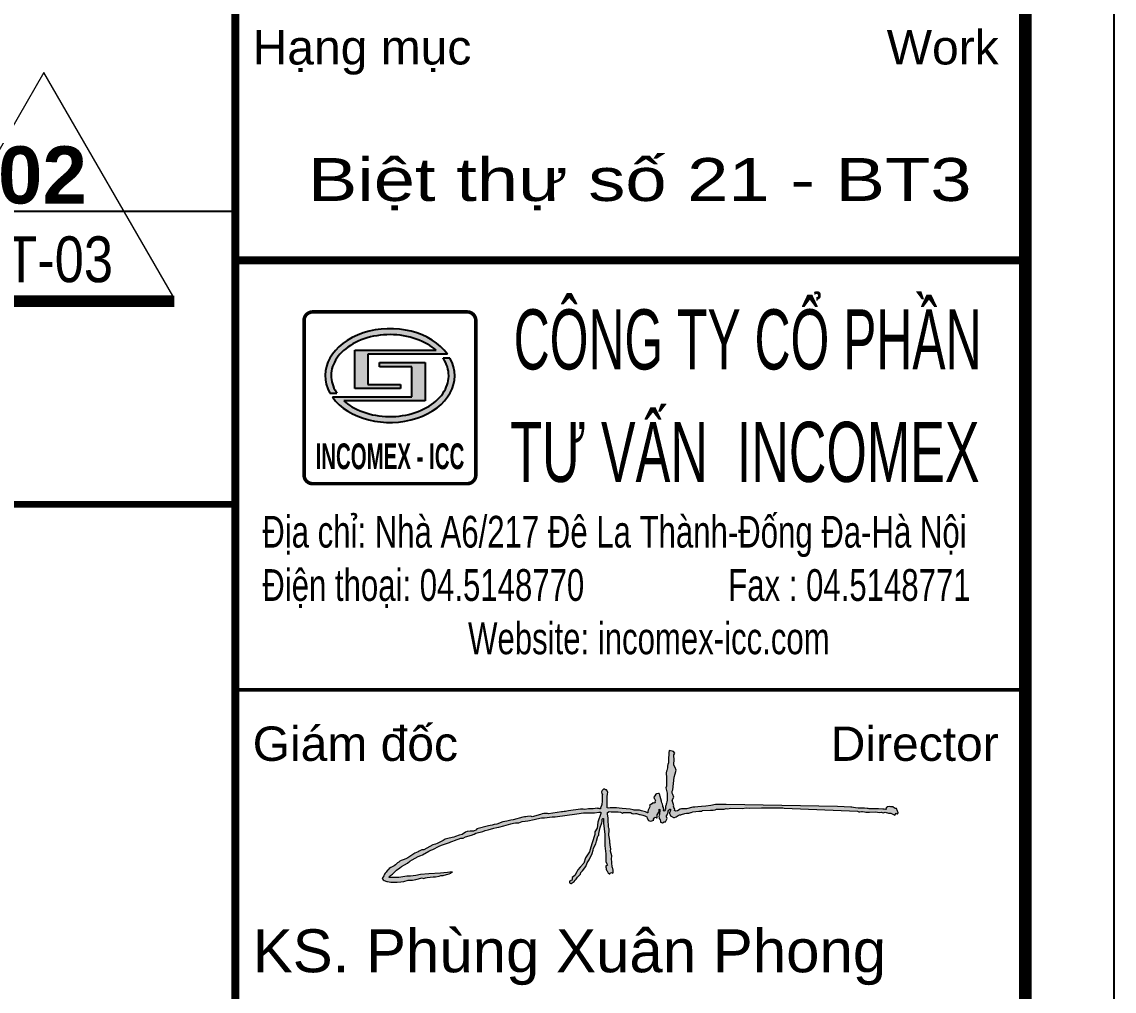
# Model space of a CAD drawing. Header units: millimetres. Extents: x -229618 to 2906, y -178063 to 96806.
# Drawn here: x -75511 to -73921, y -52984 to -51573 of the extents above; entities that cross this region are included whole.
import ezdxf
from ezdxf.enums import TextEntityAlignment as Align

# ---------------------------------------------------------------- set-up
doc = ezdxf.new("R2010")
doc.units = ezdxf.units.MM
doc.header["$LTSCALE"] = 200
doc.header["$MEASUREMENT"] = 0
doc.linetypes.add('DASHED2', pattern=[0.375, 0.25, -0.125])
doc.layers.get('DEFPOINTS').update_dxf_attribs({"linetype": 'CONTINUOUS'})
for name, color, linetype, lineweight in [('1noithat', 146, 'CONTINUOUS', 13), ('hatch', 250, 'CONTINUOUS', 5), ('khuat', 8, 'DASHED2', 15), ('thay', 7, 'CONTINUOUS', 18)]:
    doc.layers.add(name, color=color, linetype=linetype, lineweight=lineweight)
for name, color, linetype in [('CUA', 145, 'CONTINUOUS'), ('DIM', 251, 'CONTINUOUS'), ('KHUNGTEN', 7, 'CONTINUOUS'), ('TEXT', 33, 'CONTINUOUS')]:
    doc.layers.add(name, color=color, linetype=linetype)
doc.layers.add('in', color=203, linetype='CONTINUOUS', lineweight=5, plot=False)
doc.styles.add('Aria H B iso', font='Vharialb_0.ttf')
doc.styles.add('Arial iso', font='vnarial_0.ttf')
doc.styles.add('Arial N   H iso', font='Vharialn_0.ttf')
doc.styles.add('khung', font='Vhcentn_0.ttf')

# ---------------------------------------------------------------- blocks, each defined once
blk = doc.blocks.new('anhphong-gd')
at = {"layer": 'hatch', "ltscale": 30}
h = blk.add_hatch(color=256, dxfattribs=at)
edge = h.paths.add_edge_path()
edge.add_line((-1, 4.5), (-45, -0.7))
edge.add_line((-45, -0.7), (-97.1, -3.3))
edge.add_line((-97.1, -3.3), (-132.8, -6.8))
edge.add_line((-132.8, -6.8), (-153.1, -10.1))
edge.add_line((-153.1, -10.1), (-176.2, -14.3))
edge.add_line((-176.2, -14.3), (-193, -14.3))
edge.add_line((-193, -14.3), (-227.8, -19.8))
edge.add_line((-227.8, -19.8), (-247, -19.8))
edge.add_line((-247, -19.8), (-267.5, -19.8))
edge.add_line((-267.5, -19.8), (-270.2, -19.8))
edge.add_line((-270.2, -19.8), (-270.2, -16))
edge.add_line((-270.2, -16), (-264, -11))
edge.add_line((-264, -11), (-254.7, -5.4))
edge.add_line((-254.7, -5.4), (-244.4, 5.1))
edge.add_line((-244.4, 5.1), (-237.1, 12.5))
edge.add_line((-237.1, 12.5), (-223, 22.8))
edge.add_line((-223, 22.8), (-215.1, 28.6))
edge.add_line((-215.1, 28.6), (-189.3, 43.6))
edge.add_line((-189.3, 43.6), (-179.3, 51.9))
edge.add_line((-179.3, 51.9), (-169, 57.2))
edge.add_line((-169, 57.2), (-142.3, 71.8))
edge.add_line((-142.3, 71.8), (-131.7, 76.6))
edge.add_line((-131.7, 76.6), (-124, 79))
edge.add_line((-124, 79), (-95.9, 95.4))
edge.add_line((-95.9, 95.4), (-87.3, 100.5))
edge.add_line((-87.3, 100.5), (-79.4, 102.6))
edge.add_line((-79.4, 102.6), (-50.7, 117))
edge.add_line((-50.7, 117), (-41.3, 122.2))
edge.add_line((-41.3, 122.2), (-14.8, 130.6))
edge.add_line((-14.8, 130.6), (-5.8, 133.4))
edge.add_line((-5.8, 133.4), (-0.9, 137))
edge.add_line((-0.9, 137), (7.7, 139.9))
edge.add_line((7.7, 139.9), (15.1, 142.4))
edge.add_line((15.1, 142.4), (43.7, 152.1))
edge.add_line((43.7, 152.1), (54, 152.1))
edge.add_line((54, 152.1), (63.2, 158.6))
edge.add_line((63.2, 158.6), (89.9, 166.1))
edge.add_line((89.9, 166.1), (101.7, 169.4))
edge.add_line((101.7, 169.4), (108.7, 173.6))
edge.add_line((108.7, 173.6), (138.7, 180.9))
edge.add_line((138.7, 180.9), (149, 185.8))
edge.add_line((149, 185.8), (162.9, 189.3))
edge.add_line((162.9, 189.3), (187.9, 195.5))
edge.add_line((187.9, 195.5), (200.2, 198.6))
edge.add_line((200.2, 198.6), (209.1, 200.9))
edge.add_line((209.1, 200.9), (231.2, 206.4))
edge.add_line((231.2, 206.4), (241.5, 208.9))
edge.add_line((241.5, 208.9), (262.2, 214.8))
edge.add_line((262.2, 214.8), (273.9, 218.1))
edge.add_line((273.9, 218.1), (281.4, 220))
edge.add_line((281.4, 220), (297.3, 219.9))
edge.add_line((297.3, 219.9), (311.5, 224.4))
edge.add_line((311.5, 224.4), (324.2, 226.5))
edge.add_line((324.2, 226.5), (335.9, 228.4))
edge.add_line((335.9, 228.4), (363.4, 234.3))
edge.add_line((363.4, 234.3), (375.3, 236.9))
edge.add_line((375.3, 236.9), (395.6, 241.2))
edge.add_line((395.6, 241.2), (408.2, 241.2))
edge.add_line((408.2, 241.2), (442.9, 245))
edge.add_line((442.9, 245), (454.9, 246.2))
edge.add_line((454.9, 246.2), (550.3, 259.3))
edge.add_line((550.3, 259.3), (579.4, 263.4))
edge.add_line((579.4, 263.4), (626.5, 263.4))
edge.add_line((626.5, 263.4), (645.9, 266.2))
edge.add_line((645.9, 266.2), (651, 266.2))
edge.add_line((651, 266.2), (655.1, 266.2))
edge.add_line((655.1, 266.2), (655.1, 259.8))
edge.add_line((655.1, 259.8), (641.1, 222.7))
edge.add_line((641.1, 222.7), (638.3, 196))
edge.add_line((638.3, 196), (628.5, 180.4))
edge.add_line((628.5, 180.4), (628.5, 168.5))
edge.add_line((628.5, 168.5), (617.5, 132))
edge.add_line((617.5, 132), (611.6, 112.4))
edge.add_line((611.6, 112.4), (605.8, 93.1))
edge.add_line((605.8, 93.1), (587.3, 67))
edge.add_line((587.3, 67), (580, 42.6))
edge.add_line((580, 42.6), (564.4, 25.4))
edge.add_line((564.4, 25.4), (554.4, 14.5))
edge.add_line((554.4, 14.5), (549.3, 4.6))
edge.add_line((549.3, 4.6), (541.2, -11.1))
edge.add_line((541.2, -11.1), (529, -18.8))
edge.add_line((529, -18.8), (529, -27.1))
edge.add_line((529, -27.1), (526.2, -33.3))
edge.add_line((526.2, -33.3), (523.2, -31.9))
edge.add_line((523.2, -31.9), (521.8, -34.9))
edge.add_line((521.8, -34.9), (517.7, -34.9))
edge.add_line((517.7, -34.9), (517.7, -42.3))
edge.add_line((517.7, -42.3), (521.1, -44.1))
edge.add_line((521.1, -44.1), (523.6, -45.4))
edge.add_line((523.6, -45.4), (526.9, -45.4))
edge.add_line((526.9, -45.4), (530.1, -42.1))
edge.add_line((530.1, -42.1), (533.5, -39.4))
edge.add_line((533.5, -39.4), (538.3, -37.3))
edge.add_line((538.3, -37.3), (542.8, -31.7))
edge.add_line((542.8, -31.7), (546.8, -26.8))
edge.add_line((546.8, -26.8), (553.3, -17.7))
edge.add_line((553.3, -17.7), (557.8, -13))
edge.add_line((557.8, -13), (565.3, -5.1))
edge.add_line((565.3, -5.1), (568, 2.4))
edge.add_line((568, 2.4), (572.7, 7.7))
edge.add_line((572.7, 7.7), (574.2, 9.4))
edge.add_line((574.2, 9.4), (589.8, 28.4))
edge.add_line((589.8, 28.4), (595.8, 44.5))
edge.add_line((595.8, 44.5), (604.4, 58))
edge.add_line((604.4, 58), (617.1, 84.8))
edge.add_line((617.1, 84.8), (620.9, 99.4))
edge.add_line((620.9, 99.4), (623.2, 108.7))
edge.add_line((623.2, 108.7), (633.5, 127.1))
edge.add_line((633.5, 127.1), (635.5, 139.2))
edge.add_line((635.5, 139.2), (641.9, 160.4))
edge.add_line((641.9, 160.4), (646.3, 165.8))
edge.add_line((646.3, 165.8), (646.3, 173.1))
edge.add_line((646.3, 173.1), (651.2, 198.3))
edge.add_line((651.2, 198.3), (659.1, 219.5))
edge.add_line((659.1, 219.5), (661.2, 225.1))
edge.add_line((661.2, 225.1), (661.2, 235.5))
edge.add_line((661.2, 235.5), (663.3, 237.7))
edge.add_line((663.3, 237.7), (666.3, 237.7))
edge.add_line((666.3, 237.7), (666.3, 232.6))
edge.add_line((666.3, 232.6), (666.3, 227.8))
edge.add_line((666.3, 227.8), (666.9, 217.9))
edge.add_line((666.9, 217.9), (672.9, 167.7))
edge.add_line((672.9, 167.7), (672.9, 138.8))
edge.add_line((672.9, 138.8), (672.9, 118.2))
edge.add_line((672.9, 118.2), (677.2, 83.4))
edge.add_line((677.2, 83.4), (677.2, 60.7))
edge.add_line((677.2, 60.7), (677.2, 50.9))
edge.add_line((677.2, 50.9), (680.5, 40.8))
edge.add_line((680.5, 40.8), (683.7, 34))
edge.add_line((683.7, 34), (680.2, 31.7))
edge.add_line((680.2, 31.7), (677.2, 31))
edge.add_line((677.2, 31), (675.9, 26.3))
edge.add_line((675.9, 26.3), (678.2, 21.9))
edge.add_line((678.2, 21.9), (678.5, 19.5))
edge.add_line((678.5, 19.5), (678.5, 17.4))
edge.add_line((678.5, 17.4), (680.2, 13.3))
edge.add_line((680.2, 13.3), (681.7, 9.6))
edge.add_line((681.7, 9.6), (684.2, 5.7))
edge.add_line((684.2, 5.7), (685.2, 3.4))
edge.add_line((685.2, 3.4), (686.4, 0.5))
edge.add_line((686.4, 0.5), (692.3, -3.8))
edge.add_line((692.3, -3.8), (694.5, -3.8))
edge.add_line((694.5, -3.8), (696.1, 0))
edge.add_line((696.1, 0), (698.8, 1.4))
edge.add_line((698.8, 1.4), (701.3, 2.4))
edge.add_line((701.3, 2.4), (707.5, -0.5))
edge.add_line((707.5, -0.5), (708.3, 2.1))
edge.add_line((708.3, 2.1), (708.3, 5.5))
edge.add_line((708.3, 5.5), (709.1, 8.4))
edge.add_line((709.1, 8.4), (709.2, 11.1))
edge.add_line((709.2, 11.1), (709.2, 13.9))
edge.add_line((709.2, 13.9), (707.8, 17.5))
edge.add_line((707.8, 17.5), (707.1, 19.8))
edge.add_line((707.1, 19.8), (706.1, 23.1))
edge.add_line((706.1, 23.1), (704.4, 27.2))
edge.add_line((704.4, 27.2), (704.4, 29.9))
edge.add_line((704.4, 29.9), (704.1, 32.8))
edge.add_line((704.1, 32.8), (703.3, 38.3))
edge.add_line((703.3, 38.3), (702.3, 43.6))
edge.add_line((702.3, 43.6), (702.6, 46.4))
edge.add_line((702.6, 46.4), (702.6, 47.9))
edge.add_line((702.6, 47.9), (701.1, 61.4))
edge.add_line((701.1, 61.4), (700.8, 64.9))
edge.add_line((700.8, 64.9), (702.3, 70.4))
edge.add_line((702.3, 70.4), (702.4, 75.7))
edge.add_line((702.4, 75.7), (697.5, 95.5))
edge.add_line((697.5, 95.5), (697.7, 99.2))
edge.add_line((697.7, 99.2), (698.4, 103.1))
edge.add_line((698.4, 103.1), (698.1, 106.7))
edge.add_line((698.1, 106.7), (696.8, 110.2))
edge.add_line((696.8, 110.2), (695, 125.7))
edge.add_line((695, 125.7), (694.4, 130.3))
edge.add_line((694.4, 130.3), (694.4, 135.6))
edge.add_line((694.4, 135.6), (694, 141))
edge.add_line((694, 141), (690.7, 159.4))
edge.add_line((690.7, 159.4), (690, 162.8))
edge.add_line((690, 162.8), (690, 167.8))
edge.add_line((690, 167.8), (689.9, 172.2))
edge.add_line((689.9, 172.2), (689.9, 175))
edge.add_line((689.9, 175), (691.4, 178.4))
edge.add_line((691.4, 178.4), (691.4, 193))
edge.add_line((691.4, 193), (689.9, 195.8))
edge.add_line((689.9, 195.8), (688.8, 201.7))
edge.add_line((688.8, 201.7), (688.9, 206.3))
edge.add_line((688.9, 206.3), (688.8, 209.4))
edge.add_line((688.8, 209.4), (686.8, 226.4))
edge.add_line((686.8, 226.4), (686.4, 228.9))
edge.add_line((686.4, 228.9), (686.6, 234.5))
edge.add_line((686.6, 234.5), (687.2, 240.1))
edge.add_line((687.2, 240.1), (684.5, 258.6))
edge.add_line((684.5, 258.6), (683.6, 265.1))
edge.add_line((683.6, 265.1), (691.5, 268.5))
edge.add_line((691.5, 268.5), (699.6, 267.8))
edge.add_line((699.6, 267.8), (716.6, 267.6))
edge.add_line((716.6, 267.6), (722.4, 267.4))
edge.add_line((722.4, 267.4), (729.8, 266.7))
edge.add_line((729.8, 266.7), (740.4, 266.5))
edge.add_line((740.4, 266.5), (749.8, 262.2))
edge.add_line((749.8, 262.2), (753.6, 264.5))
edge.add_line((753.6, 264.5), (761, 264.7))
edge.add_line((761, 264.7), (784.8, 263.8))
edge.add_line((784.8, 263.8), (791.3, 259.8))
edge.add_line((791.3, 259.8), (796.9, 259.3))
edge.add_line((796.9, 259.3), (805.7, 260.2))
edge.add_line((805.7, 260.2), (810.1, 259.5))
edge.add_line((810.1, 259.5), (823.6, 256.2))
edge.add_line((823.6, 256.2), (826.9, 255.3))
edge.add_line((826.9, 255.3), (838.4, 253))
edge.add_line((838.4, 253), (847.6, 250.1))
edge.add_line((847.6, 250.1), (855, 245.2))
edge.add_line((855, 245.2), (857.7, 240.2))
edge.add_line((857.7, 240.2), (862.9, 228.8))
edge.add_line((862.9, 228.8), (867.1, 228.1))
edge.add_line((867.1, 228.1), (873.6, 227))
edge.add_line((873.6, 227), (885.6, 230.4))
edge.add_line((885.6, 230.4), (883.5, 234.2))
edge.add_line((883.5, 234.2), (888.9, 240.9))
edge.add_line((888.9, 240.9), (891.4, 244))
edge.add_line((891.4, 244), (895.9, 242.2))
edge.add_line((895.9, 242.2), (898.3, 241.3))
edge.add_line((898.3, 241.3), (901, 241.3))
edge.add_line((901, 241.3), (901.2, 248.5))
edge.add_line((901.2, 248.5), (901.4, 254.6))
edge.add_line((901.4, 254.6), (903.3, 258.2))
edge.add_line((903.3, 258.2), (908.7, 266.2))
edge.add_line((908.7, 266.2), (909.3, 270))
edge.add_line((909.3, 270), (909.1, 273.2))
edge.add_line((909.1, 273.2), (909.1, 278.8))
edge.add_line((909.1, 278.8), (913.6, 276.3))
edge.add_line((913.6, 276.3), (911.8, 273.1))
edge.add_line((911.8, 273.1), (911.8, 269.2))
edge.add_line((911.8, 269.2), (911.3, 264.5))
edge.add_line((911.3, 264.5), (911.1, 259.8))
edge.add_line((911.1, 259.8), (910.7, 257.1))
edge.add_line((910.7, 257.1), (909.6, 252.1))
edge.add_line((909.6, 252.1), (908.2, 247.2))
edge.add_line((908.2, 247.2), (909.3, 241.4))
edge.add_line((909.3, 241.4), (909.6, 238.2))
edge.add_line((909.6, 238.2), (914, 232))
edge.add_line((914, 232), (915.1, 226.1))
edge.add_line((915.1, 226.1), (915.6, 222.3))
edge.add_line((915.6, 222.3), (919.4, 220.3))
edge.add_line((919.4, 220.3), (924.8, 219))
edge.add_line((924.8, 219), (930.9, 223.2))
edge.add_line((930.9, 223.2), (936.7, 223.2))
edge.add_line((936.7, 223.2), (944.6, 238.7))
edge.add_line((944.6, 238.7), (942.1, 245.6))
edge.add_line((942.1, 245.6), (942.1, 249.7))
edge.add_line((942.1, 249.7), (944.8, 254.8))
edge.add_line((944.8, 254.8), (946.3, 257.5))
edge.add_line((946.3, 257.5), (947, 261.1))
edge.add_line((947, 261.1), (948.4, 265.4))
edge.add_line((948.4, 265.4), (949.5, 269.8))
edge.add_line((949.5, 269.8), (951.9, 273.9))
edge.add_line((951.9, 273.9), (953.1, 276.1))
edge.add_line((953.1, 276.1), (956.2, 278.6))
edge.add_line((956.2, 278.6), (958.9, 279.5))
edge.add_line((958.9, 279.5), (958.5, 274.1))
edge.add_line((958.5, 274.1), (956.9, 269.6))
edge.add_line((956.9, 269.6), (955.1, 262.9))
edge.add_line((955.1, 262.9), (955.3, 259.5))
edge.add_line((955.3, 259.5), (956.9, 253.9))
edge.add_line((956.9, 253.9), (959.1, 249.9))
edge.add_line((959.1, 249.9), (961.4, 247.9))
edge.add_line((961.4, 247.9), (971.9, 242.3))
edge.add_line((971.9, 242.3), (976.6, 242.3))
edge.add_line((976.6, 242.3), (983.8, 245.6))
edge.add_line((983.8, 245.6), (988.7, 248))
edge.add_line((988.7, 248), (991.9, 251))
edge.add_line((991.9, 251), (997.7, 253.5))
edge.add_line((997.7, 253.5), (1004.2, 254.8))
edge.add_line((1004.2, 254.8), (1007.2, 255.4))
edge.add_line((1007.2, 255.4), (1021.3, 259.7))
edge.add_line((1021.3, 259.7), (1028.4, 261.9))
edge.add_line((1028.4, 261.9), (1034.1, 262))
edge.add_line((1034.1, 262), (1038.6, 262.2))
edge.add_line((1038.6, 262.2), (1047.8, 264.7))
edge.add_line((1047.8, 264.7), (1050, 264.7))
edge.add_line((1050, 264.7), (1056, 266.7))
edge.add_line((1056, 266.7), (1082.3, 270.3))
edge.add_line((1082.3, 270.3), (1096.4, 270.3))
edge.add_line((1096.4, 270.3), (1099.4, 273.2))
edge.add_line((1099.4, 273.2), (1133.7, 274.5))
edge.add_line((1133.7, 274.5), (1144.7, 274.9))
edge.add_line((1144.7, 274.9), (1154.3, 276.5))
edge.add_line((1154.3, 276.5), (1159.9, 278.8))
edge.add_line((1159.9, 278.8), (1192.9, 279.2))
edge.add_line((1192.9, 279.2), (1202.3, 282.3))
edge.add_line((1202.3, 282.3), (1208, 280.8))
edge.add_line((1208, 280.8), (1215.8, 282.6))
edge.add_line((1215.8, 282.6), (1221.4, 282.8))
edge.add_line((1221.4, 282.8), (1272.2, 282.6))
edge.add_line((1272.2, 282.6), (1291, 285))
edge.add_line((1291, 285), (1305.6, 283.4))
edge.add_line((1305.6, 283.4), (1356.3, 284.8))
edge.add_line((1356.3, 284.8), (1380.1, 284.8))
edge.add_line((1380.1, 284.8), (1382.8, 284.3))
edge.add_line((1382.8, 284.3), (1428.6, 284.3))
edge.add_line((1428.6, 284.3), (1450.3, 284.3))
edge.add_line((1450.3, 284.3), (1454.8, 283))
edge.add_line((1454.8, 283), (1776, 270.7))
edge.add_line((1776, 270.7), (1781, 267.2))
edge.add_line((1781, 267.2), (1786.4, 267.2))
edge.add_line((1786.4, 267.2), (1793, 269.4))
edge.add_line((1793, 269.4), (1797.7, 268.8))
edge.add_line((1797.7, 268.8), (1806.2, 267.9))
edge.add_line((1806.2, 267.9), (1812.1, 266.3))
edge.add_line((1812.1, 266.3), (1817.5, 265.7))
edge.add_line((1817.5, 265.7), (1828.8, 266))
edge.add_line((1828.8, 266), (1854.6, 267.2))
edge.add_line((1854.6, 267.2), (1862.7, 266.3))
edge.add_line((1862.7, 266.3), (1872.4, 264.7))
edge.add_line((1872.4, 264.7), (1879.7, 265.3))
edge.add_line((1879.7, 265.3), (1887.9, 263.1))
edge.add_line((1887.9, 263.1), (1896, 266))
edge.add_line((1896, 266), (1910.5, 262.2))
edge.add_line((1910.5, 262.2), (1921.1, 261.3))
edge.add_line((1921.1, 261.3), (1933.4, 255.4))
edge.add_line((1933.4, 255.4), (1939.4, 253.2))
edge.add_line((1939.4, 253.2), (1945.1, 261.1))
edge.add_line((1945.1, 261.1), (1947.6, 259.9))
edge.add_line((1947.6, 259.9), (1948.1, 258.2))
edge.add_line((1948.1, 258.2), (1950.7, 259.2))
edge.add_line((1950.7, 259.2), (1953.8, 262.4))
edge.add_line((1953.8, 262.4), (1953.3, 264.1))
edge.add_line((1953.3, 264.1), (1950.2, 270.8))
edge.add_line((1950.2, 270.8), (1948.8, 274.1))
edge.add_line((1948.8, 274.1), (1947.6, 277.6))
edge.add_line((1947.6, 277.6), (1945.9, 281.3))
edge.add_line((1945.9, 281.3), (1941.2, 282.5))
edge.add_line((1941.2, 282.5), (1937.4, 283.8))
edge.add_line((1937.4, 283.8), (1930.1, 288.5))
edge.add_line((1930.1, 288.5), (1925.9, 289))
edge.add_line((1925.9, 289), (1919.7, 288.8))
edge.add_line((1919.7, 288.8), (1913.7, 289.9))
edge.add_line((1913.7, 289.9), (1908.3, 289.2))
edge.add_line((1908.3, 289.2), (1905, 288.9))
edge.add_line((1905, 288.9), (1901.8, 286.8))
edge.add_line((1901.8, 286.8), (1899.3, 281.4))
edge.add_line((1899.3, 281.4), (1900.3, 279.1))
edge.add_line((1900.3, 279.1), (1899.3, 277.5))
edge.add_line((1899.3, 277.5), (1892.9, 278.3))
edge.add_line((1892.9, 278.3), (1886.1, 279.1))
edge.add_line((1886.1, 279.1), (1867.5, 279.9))
edge.add_line((1867.5, 279.9), (1860.9, 280))
edge.add_line((1860.9, 280), (1854.6, 280.9))
edge.add_line((1854.6, 280.9), (1848.3, 280.5))
edge.add_line((1848.3, 280.5), (1840.6, 280.5))
edge.add_line((1840.6, 280.5), (1832.8, 280.8))
edge.add_line((1832.8, 280.8), (1826, 281))
edge.add_line((1826, 281), (1822.4, 281.4))
edge.add_line((1822.4, 281.4), (1817.6, 281.6))
edge.add_line((1817.6, 281.6), (1806.5, 283.6))
edge.add_line((1806.5, 283.6), (1778.1, 283.6))
edge.add_line((1778.1, 283.6), (1767.3, 285.3))
edge.add_line((1767.3, 285.3), (1758.8, 286.5))
edge.add_line((1758.8, 286.5), (1751.1, 287.1))
edge.add_line((1751.1, 287.1), (1746.2, 287.2))
edge.add_line((1746.2, 287.2), (1688.7, 290.6))
edge.add_line((1688.7, 290.6), (1201.7, 299.8))
edge.add_line((1201.7, 299.8), (1154.9, 299.8))
edge.add_line((1154.9, 299.8), (1135, 295.5))
edge.add_line((1135, 295.5), (1113, 292))
edge.add_line((1113, 292), (1093.8, 290.6))
edge.add_line((1093.8, 290.6), (1078.9, 289.1))
edge.add_line((1078.9, 289.1), (1065.5, 288.4))
edge.add_line((1065.5, 288.4), (1056.2, 288.4))
edge.add_line((1056.2, 288.4), (1028.7, 280.5))
edge.add_line((1028.7, 280.5), (1018.5, 280.5))
edge.add_line((1018.5, 280.5), (1007.7, 280))
edge.add_line((1007.7, 280), (1001.1, 279))
edge.add_line((1001.1, 279), (989.1, 271.6))
edge.add_line((989.1, 271.6), (982.7, 269.9))
edge.add_line((982.7, 269.9), (976.7, 272.8))
edge.add_line((976.7, 272.8), (978.5, 279.2))
edge.add_line((978.5, 279.2), (976.4, 282.5))
edge.add_line((976.4, 282.5), (973.5, 286.3))
edge.add_line((973.5, 286.3), (972.2, 290))
edge.add_line((972.2, 290), (972.9, 293.6))
edge.add_line((972.9, 293.6), (966.4, 317.6))
edge.add_line((966.4, 317.6), (973.4, 332))
edge.add_line((973.4, 332), (969.1, 343.2))
edge.add_line((969.1, 343.2), (966.8, 348.6))
edge.add_line((966.8, 348.6), (966.8, 358))
edge.add_line((966.8, 358), (969.9, 363))
edge.add_line((969.9, 363), (974.4, 418.4))
edge.add_line((974.4, 418.4), (979.4, 433.3))
edge.add_line((979.4, 433.3), (984.4, 449.5))
edge.add_line((984.4, 449.5), (980, 461.3))
edge.add_line((980, 461.3), (973.2, 470.6))
edge.add_line((973.2, 470.6), (975.7, 498.5))
edge.add_line((975.7, 498.5), (973.4, 508.9))
edge.add_line((973.4, 508.9), (973.4, 516.9))
edge.add_line((973.4, 516.9), (977.7, 524.2))
edge.add_line((977.7, 524.2), (972.3, 531.5))
edge.add_line((972.3, 531.5), (953.4, 534.6))
edge.add_line((953.4, 534.6), (951.5, 525.4))
edge.add_line((951.5, 525.4), (952.2, 514.6))
edge.add_line((952.2, 514.6), (950, 504.6))
edge.add_line((950, 504.6), (950, 495.4))
edge.add_line((950, 495.4), (950.3, 489.2))
edge.add_line((950.3, 489.2), (949.6, 480.8))
edge.add_line((949.6, 480.8), (947.2, 474.6))
edge.add_line((947.2, 474.6), (945.7, 466.5))
edge.add_line((945.7, 466.5), (945.7, 459.6))
edge.add_line((945.7, 459.6), (943, 448.5))
edge.add_line((943, 448.5), (941.1, 444.2))
edge.add_line((941.1, 444.2), (940.7, 437.3))
edge.add_line((940.7, 437.3), (941.3, 416.2))
edge.add_line((941.3, 416.2), (941.3, 412.7))
edge.add_line((941.3, 412.7), (941.3, 385.2))
edge.add_line((941.3, 385.2), (941.3, 379.8))
edge.add_line((941.3, 379.8), (938.9, 371.5))
edge.add_line((938.9, 371.5), (943.9, 349))
edge.add_line((943.9, 349), (943.9, 345.5))
edge.add_line((943.9, 345.5), (944.6, 341.7))
edge.add_line((944.6, 341.7), (945, 318.7))
edge.add_line((945, 318.7), (943.1, 310.4))
edge.add_line((943.1, 310.4), (942, 304.8))
edge.add_line((942, 304.8), (940.3, 300.1))
edge.add_line((940.3, 300.1), (938.4, 293.9))
edge.add_line((938.4, 293.9), (937.8, 291.8))
edge.add_line((937.8, 291.8), (937.2, 280))
edge.add_line((937.2, 280), (935.2, 276.1))
edge.add_line((935.2, 276.1), (932.6, 272.3))
edge.add_line((932.6, 272.3), (931.9, 270.6))
edge.add_line((931.9, 270.6), (928.6, 273.8))
edge.add_line((928.6, 273.8), (929.7, 280))
edge.add_line((929.7, 280), (928.4, 281.8))
edge.add_line((928.4, 281.8), (928.3, 286.6))
edge.add_line((928.3, 286.6), (926.2, 290.3))
edge.add_line((926.2, 290.3), (925.1, 294.4))
edge.add_line((925.1, 294.4), (923.9, 300.2))
edge.add_line((923.9, 300.2), (922.4, 304.1))
edge.add_line((922.4, 304.1), (921.8, 306.6))
edge.add_line((921.8, 306.6), (920.3, 311.9))
edge.add_line((920.3, 311.9), (920.4, 314.4))
edge.add_line((920.4, 314.4), (914.5, 333.7))
edge.add_line((914.5, 333.7), (912.2, 341.4))
edge.add_line((912.2, 341.4), (910.1, 348))
edge.add_line((910.1, 348), (906.8, 348))
edge.add_line((906.8, 348), (897.6, 345.6))
edge.add_line((897.6, 345.6), (894.3, 344.8))
edge.add_line((894.3, 344.8), (891, 337.6))
edge.add_line((891, 337.6), (886.6, 330.8))
edge.add_line((886.6, 330.8), (888.4, 325.7))
edge.add_line((888.4, 325.7), (890.7, 322.1))
edge.add_line((890.7, 322.1), (892.8, 317.4))
edge.add_line((892.8, 317.4), (890.7, 311.4))
edge.add_line((890.7, 311.4), (892.2, 306.7))
edge.add_line((892.2, 306.7), (890.8, 305.9))
edge.add_line((890.8, 305.9), (886.5, 305.8))
edge.add_line((886.5, 305.8), (884, 306.2))
edge.add_line((884, 306.2), (881.3, 306.1))
edge.add_line((881.3, 306.1), (878.9, 302.3))
edge.add_line((878.9, 302.3), (877.8, 301.9))
edge.add_line((877.8, 301.9), (867.6, 295.3))
edge.add_line((867.6, 295.3), (868.1, 292))
edge.add_line((868.1, 292), (866.6, 286.9))
edge.add_line((866.6, 286.9), (865.6, 282.7))
edge.add_line((865.6, 282.7), (861.9, 275))
edge.add_line((861.9, 275), (861.1, 273.5))
edge.add_line((861.1, 273.5), (860.4, 269.7))
edge.add_line((860.4, 269.7), (860.3, 266.6))
edge.add_line((860.3, 266.6), (860.5, 264.9))
edge.add_line((860.5, 264.9), (859.7, 262.6))
edge.add_line((859.7, 262.6), (858.4, 262.3))
edge.add_line((858.4, 262.3), (853.2, 265.5))
edge.add_line((853.2, 265.5), (850.2, 267.2))
edge.add_line((850.2, 267.2), (844.7, 269))
edge.add_line((844.7, 269), (832.8, 271.4))
edge.add_line((832.8, 271.4), (828.1, 273.3))
edge.add_line((828.1, 273.3), (823, 274.1))
edge.add_line((823, 274.1), (815.1, 275.2))
edge.add_line((815.1, 275.2), (800.5, 275.2))
edge.add_line((800.5, 275.2), (796.6, 276.6))
edge.add_line((796.6, 276.6), (783.3, 279.6))
edge.add_line((783.3, 279.6), (748.1, 282.2))
edge.add_line((748.1, 282.2), (735.3, 283.1))
edge.add_line((735.3, 283.1), (723, 284.8))
edge.add_line((723, 284.8), (717.7, 284.8))
edge.add_line((717.7, 284.8), (704.7, 284.3))
edge.add_line((704.7, 284.3), (696.1, 284.3))
edge.add_line((696.1, 284.3), (690, 284))
edge.add_line((690, 284), (683.1, 284.5))
edge.add_line((683.1, 284.5), (683.1, 290.4))
edge.add_line((683.1, 290.4), (683.1, 297.8))
edge.add_line((683.1, 297.8), (683.1, 334.4))
edge.add_line((683.1, 334.4), (683.4, 344.2))
edge.add_line((683.4, 344.2), (685.5, 353.9))
edge.add_line((685.5, 353.9), (679, 363.6))
edge.add_line((679, 363.6), (674.6, 363.6))
edge.add_line((674.6, 363.6), (671, 366.3))
edge.add_line((671, 366.3), (666.9, 366.3))
edge.add_line((666.9, 366.3), (660.7, 359.8))
edge.add_line((660.7, 359.8), (657.8, 354.2))
edge.add_line((657.8, 354.2), (659.3, 345.2))
edge.add_line((659.3, 345.2), (660.5, 345.4))
edge.add_line((660.5, 345.4), (662.3, 341.8))
edge.add_line((662.3, 341.8), (661.1, 339.6))
edge.add_line((661.1, 339.6), (660.2, 335.8))
edge.add_line((660.2, 335.8), (660.5, 334.7))
edge.add_line((660.5, 334.7), (661.2, 314.4))
edge.add_line((661.2, 314.4), (661.2, 310))
edge.add_line((661.2, 310), (659.1, 303))
edge.add_line((659.1, 303), (659.1, 298.9))
edge.add_line((659.1, 298.9), (657.4, 294.8))
edge.add_line((657.4, 294.8), (655, 288.1))
edge.add_line((655, 288.1), (653.9, 285))
edge.add_line((653.9, 285), (653.7, 280.5))
edge.add_line((653.7, 280.5), (650.7, 280.5))
edge.add_line((650.7, 280.5), (647.2, 281.2))
edge.add_line((647.2, 281.2), (641.5, 282.6))
edge.add_line((641.5, 282.6), (639, 282.9))
edge.add_line((639, 282.9), (621.3, 280.9))
edge.add_line((621.3, 280.9), (610.4, 280.9))
edge.add_line((610.4, 280.9), (600.6, 280.6))
edge.add_line((600.6, 280.6), (585.6, 278))
edge.add_line((585.6, 278), (578.3, 278.7))
edge.add_line((578.3, 278.7), (566.5, 278.8))
edge.add_line((566.5, 278.8), (513.7, 271.5))
edge.add_line((513.7, 271.5), (506.6, 270.5))
edge.add_line((506.6, 270.5), (501, 268.9))
edge.add_line((501, 268.9), (495, 268.4))
edge.add_line((495, 268.4), (487.1, 267.7))
edge.add_line((487.1, 267.7), (483.4, 267.5))
edge.add_line((483.4, 267.5), (426.9, 258.7))
edge.add_line((426.9, 258.7), (421.5, 260))
edge.add_line((421.5, 260), (405.7, 259.6))
edge.add_line((405.7, 259.6), (398.2, 258.5))
edge.add_line((398.2, 258.5), (391.7, 256.2))
edge.add_line((391.7, 256.2), (355, 245.4))
edge.add_line((355, 245.4), (349.1, 247.7))
edge.add_line((349.1, 247.7), (334.4, 246.3))
edge.add_line((334.4, 246.3), (327, 246))
edge.add_line((327, 246), (321.1, 244.9))
edge.add_line((321.1, 244.9), (314.8, 243.4))
edge.add_line((314.8, 243.4), (272, 232.8))
edge.add_line((272, 232.8), (262.3, 231.2))
edge.add_line((262.3, 231.2), (249.8, 228.7))
edge.add_line((249.8, 228.7), (244.6, 226.5))
edge.add_line((244.6, 226.5), (234.9, 224.6))
edge.add_line((234.9, 224.6), (226.3, 223.7))
edge.add_line((226.3, 223.7), (200.5, 212.9))
edge.add_line((200.5, 212.9), (189.5, 212.4))
edge.add_line((189.5, 212.4), (180.4, 208.9))
edge.add_line((180.4, 208.9), (171.2, 207.5))
edge.add_line((171.2, 207.5), (163.5, 205.5))
edge.add_line((163.5, 205.5), (113.2, 192.4))
edge.add_line((113.2, 192.4), (111.1, 188.8))
edge.add_line((111.1, 188.8), (99, 183.3))
edge.add_line((99, 183.3), (83.5, 182.2))
edge.add_line((83.5, 182.2), (71.1, 181.4))
edge.add_line((71.1, 181.4), (64.2, 179))
edge.add_line((64.2, 179), (48.6, 168))
edge.add_line((48.6, 168), (35.7, 165.1))
edge.add_line((35.7, 165.1), (20.5, 160))
edge.add_line((20.5, 160), (13, 156.8))
edge.add_line((13, 156.8), (-8.2, 152.5))
edge.add_line((-8.2, 152.5), (-25.4, 147.9))
edge.add_line((-25.4, 147.9), (-34.3, 142.2))
edge.add_line((-34.3, 142.2), (-42.7, 138.2))
edge.add_line((-42.7, 138.2), (-48.7, 135))
edge.add_line((-48.7, 135), (-59.4, 129.6))
edge.add_line((-59.4, 129.6), (-67.4, 126.4))
edge.add_line((-67.4, 126.4), (-79.1, 123.3))
edge.add_line((-79.1, 123.3), (-118.9, 101.4))
edge.add_line((-118.9, 101.4), (-126.6, 101.1))
edge.add_line((-126.6, 101.1), (-138.1, 96.2))
edge.add_line((-138.1, 96.2), (-143.6, 92.5))
edge.add_line((-143.6, 92.5), (-149.6, 89.9))
edge.add_line((-149.6, 89.9), (-157.4, 87))
edge.add_line((-157.4, 87), (-188.4, 66.3))
edge.add_line((-188.4, 66.3), (-196.2, 61.4))
edge.add_line((-196.2, 61.4), (-208.5, 58))
edge.add_line((-208.5, 58), (-217.7, 55.4))
edge.add_line((-217.7, 55.4), (-222.6, 52.6))
edge.add_line((-222.6, 52.6), (-228, 47.1))
edge.add_line((-228, 47.1), (-233.8, 43.9))
edge.add_line((-233.8, 43.9), (-241.6, 36.1))
edge.add_line((-241.6, 36.1), (-247.3, 31))
edge.add_line((-247.3, 31), (-261.7, 24.1))
edge.add_line((-261.7, 24.1), (-269.7, 19.2))
edge.add_line((-269.7, 19.2), (-273.5, 14.6))
edge.add_line((-273.5, 14.6), (-276.3, 12))
edge.add_line((-276.3, 12), (-282.4, 4))
edge.add_line((-282.4, 4), (-286.9, 0))
edge.add_line((-286.9, 0), (-289.8, -5.2))
edge.add_line((-289.8, -5.2), (-291, -9.5))
edge.add_line((-291, -9.5), (-293, -12.6))
edge.add_line((-293, -12.6), (-299.8, -23.2))
edge.add_line((-299.8, -23.2), (-295.3, -29))
edge.add_line((-295.3, -29), (-291.3, -33))
edge.add_line((-291.3, -33), (-279.5, -37))
edge.add_line((-279.5, -37), (-277.2, -37))
edge.add_line((-277.2, -37), (-262, -39.3))
edge.add_line((-262, -39.3), (-252.5, -39.9))
edge.add_line((-252.5, -39.9), (-246.5, -39.9))
edge.add_line((-246.5, -39.9), (-234.7, -39.6))
edge.add_line((-234.7, -39.6), (-218.9, -38.2))
edge.add_line((-218.9, -38.2), (-205.1, -36.4))
edge.add_line((-205.1, -36.4), (-186.4, -31))
edge.add_line((-186.4, -31), (-174.1, -30.4))
edge.add_line((-174.1, -30.4), (-167.8, -30.7))
edge.add_line((-167.8, -30.7), (-152.6, -28.7))
edge.add_line((-152.6, -28.7), (-125.5, -21.5))
edge.add_line((-125.5, -21.5), (-119.5, -23.5))
edge.add_line((-119.5, -23.5), (-110.6, -20.7))
edge.add_line((-110.6, -20.7), (-103.1, -19.5))
edge.add_line((-103.1, -19.5), (-77.8, -15.8))
edge.add_line((-77.8, -15.8), (-67.5, -15.8))
edge.add_line((-67.5, -15.8), (-51.4, -13.5))
edge.add_line((-51.4, -13.5), (-43.4, -10.6))
edge.add_line((-43.4, -10.6), (-33.3, -10.6))
edge.add_line((-33.3, -10.6), (-18.7, -6))
edge.add_line((-18.7, -6), (-14.1, -4.3))
edge.add_line((-14.1, -4.3), (-7.5, -2.9))
edge.add_line((-7.5, -2.9), (0, 0))
edge.add_line((0, 0), (2, 2.9))
edge.add_line((2, 2.9), (7.2, 4.3))
edge.add_line((7.2, 4.3), (4.6, 3.6))
edge.add_line((4.6, 3.6), (-1, 4.5))
blk.add_lwpolyline([(-1, 4.5), (-45, -0.7), (-97.1, -3.3), (-132.8, -6.8), (-153.1, -10.1), (-176.2, -14.3), (-193, -14.3), (-227.8, -19.8), (-247, -19.8), (-267.5, -19.8), (-270.2, -19.8), (-270.2, -16), (-264, -11), (-254.7, -5.4), (-244.4, 5.1), (-237.1, 12.5), (-223, 22.8), (-215.1, 28.6), (-189.3, 43.6), (-179.3, 51.9), (-169, 57.2), (-142.3, 71.8), (-131.7, 76.6), (-124, 79), (-95.9, 95.4), (-87.3, 100.5), (-79.4, 102.6), (-50.7, 117), (-41.3, 122.2), (-14.8, 130.6), (-5.8, 133.4), (-0.9, 137), (7.7, 139.9), (15.1, 142.4), (43.7, 152.1), (54, 152.1), (63.2, 158.6), (89.9, 166.1), (101.7, 169.4), (108.7, 173.6), (138.7, 180.9), (149, 185.8), (162.9, 189.3), (187.9, 195.5), (200.2, 198.6), (209.1, 200.9), (231.2, 206.4), (241.5, 208.9), (262.2, 214.8), (273.9, 218.1), (281.4, 220), (297.3, 219.9), (311.5, 224.4), (324.2, 226.5), (335.9, 228.4), (363.4, 234.3), (375.3, 236.9), (395.6, 241.2), (408.2, 241.2), (442.9, 245), (454.9, 246.2), (550.3, 259.3), (579.4, 263.4), (626.5, 263.4), (645.9, 266.2), (651, 266.2), (655.1, 266.2), (655.1, 259.8), (641.1, 222.7), (638.3, 196), (628.5, 180.4), (628.5, 168.5), (617.5, 132), (611.6, 112.4), (605.8, 93.1), (587.3, 67), (580, 42.6), (564.4, 25.4), (554.4, 14.5), (549.3, 4.6), (541.2, -11.1), (529, -18.8), (529, -27.1), (529, -27.1), (529, -27.1), (526.2, -33.3), (523.2, -31.9), (521.8, -34.9), (517.7, -34.9), (517.7, -42.3), (521.1, -44.1), (523.6, -45.4), (526.9, -45.4), (530.1, -42.1), (533.5, -39.4), (538.3, -37.3), (542.8, -31.7), (546.8, -26.8), (553.3, -17.7), (557.8, -13), (565.3, -5.1), (568, 2.4), (572.7, 7.7), (574.2, 9.4), (589.8, 28.4), (595.8, 44.5), (604.4, 58), (617.1, 84.8), (620.9, 99.4), (623.2, 108.7), (633.5, 127.1), (635.5, 139.2), (641.9, 160.4), (646.3, 165.8), (646.3, 173.1), (651.2, 198.3), (659.1, 219.5), (661.2, 225.1), (661.2, 235.5), (663.3, 237.7), (666.3, 237.7), (666.3, 232.6), (666.3, 227.8), (666.9, 217.9), (672.9, 167.7), (672.9, 138.8), (672.9, 118.2), (677.2, 83.4), (677.2, 60.7), (677.2, 50.9), (680.5, 40.8), (683.7, 34), (680.2, 31.7), (677.2, 31), (675.9, 26.3), (678.2, 21.9), (678.5, 19.5), (678.5, 17.4), (680.2, 13.3), (681.7, 9.6), (681.7, 9.6), (684.2, 5.7), (685.2, 3.4), (686.4, 0.5), (692.3, -3.8), (694.5, -3.8), (696.1, 0), (698.8, 1.4), (701.3, 2.4), (707.5, -0.5), (708.3, 2.1), (708.3, 2.1), (708.3, 5.5), (709.1, 8.4), (709.2, 11.1), (709.2, 13.9), (707.8, 17.5), (707.1, 19.8), (706.1, 23.1), (704.4, 27.2), (704.4, 29.9), (704.1, 32.8), (703.3, 38.3), (702.3, 43.6), (702.6, 46.4), (702.6, 47.9), (701.1, 61.4), (700.8, 64.9), (702.3, 70.4), (702.4, 75.7), (697.5, 95.5), (697.7, 99.2), (698.4, 103.1), (698.1, 106.7), (696.8, 110.2), (695, 125.7), (694.4, 130.3), (694.4, 135.6), (694, 141), (690.7, 159.4), (690, 162.8), (690, 167.8), (689.9, 172.2), (689.9, 175), (691.4, 178.4), (691.4, 193), (689.9, 195.8), (688.8, 201.7), (688.9, 206.3), (688.8, 209.4), (686.8, 226.4), (686.4, 228.9), (686.6, 234.5), (687.2, 240.1), (684.5, 258.6), (683.6, 265.1), (683.6, 265.1), (691.5, 268.5), (691.5, 268.5), (699.6, 267.8), (699.6, 267.8), (716.6, 267.6), (722.4, 267.4), (729.8, 266.7), (740.4, 266.5), (749.8, 262.2), (753.6, 264.5), (761, 264.7), (784.8, 263.8), (791.3, 259.8), (796.9, 259.3), (805.7, 260.2), (810.1, 259.5), (823.6, 256.2), (826.9, 255.3), (838.4, 253), (847.6, 250.1), (855, 245.2), (857.7, 240.2), (857.7, 240.2), (862.9, 228.8), (862.9, 228.8), (867.1, 228.1), (873.6, 227), (873.6, 227), (885.6, 230.4), (883.5, 234.2), (888.9, 240.9), (891.4, 244), (891.4, 244), (895.9, 242.2), (898.3, 241.3), (901, 241.3), (901.2, 248.5), (901.2, 248.5), (901.4, 254.6), (903.3, 258.2), (908.7, 266.2), (909.3, 270), (909.1, 273.2), (909.1, 278.8), (913.6, 276.3), (911.8, 273.1), (911.8, 269.2), (911.8, 269.2), (911.3, 264.5), (911.1, 259.8), (910.7, 257.1), (909.6, 252.1), (908.2, 247.2), (909.3, 241.4), (909.6, 238.2), (914, 232), (915.1, 226.1), (915.6, 222.3), (915.6, 222.3), (919.4, 220.3), (924.8, 219), (924.8, 219), (930.9, 223.2), (936.7, 223.2), (936.7, 223.2), (944.6, 238.7), (942.1, 245.6), (942.1, 249.7), (944.8, 254.8), (946.3, 257.5), (947, 261.1), (948.4, 265.4), (949.5, 269.8), (951.9, 273.9), (953.1, 276.1), (956.2, 278.6), (956.2, 278.6), (958.9, 279.5), (958.5, 274.1), (958.5, 274.1), (956.9, 269.6), (955.1, 262.9), (955.3, 259.5), (956.9, 253.9), (959.1, 249.9), (961.4, 247.9), (971.9, 242.3), (976.6, 242.3), (983.8, 245.6), (988.7, 248), (991.9, 251), (997.7, 253.5), (1004.2, 254.8), (1007.2, 255.4), (1021.3, 259.7), (1028.4, 261.9), (1034.1, 262), (1038.6, 262.2), (1047.8, 264.7), (1050, 264.7), (1056, 266.7), (1082.3, 270.3), (1096.4, 270.3), (1096.4, 270.3), (1099.4, 273.2), (1133.7, 274.5), (1144.7, 274.9), (1154.3, 276.5), (1159.9, 278.8), (1192.9, 279.2), (1202.3, 282.3), (1208, 280.8), (1215.8, 282.6), (1221.4, 282.8), (1272.2, 282.6), (1291, 285), (1305.6, 283.4), (1356.3, 284.8), (1380.1, 284.8), (1382.8, 284.3), (1428.6, 284.3), (1450.3, 284.3), (1454.8, 283), (1776, 270.7), (1781, 267.2), (1786.4, 267.2), (1793, 269.4), (1797.7, 268.8), (1806.2, 267.9), (1812.1, 266.3), (1817.5, 265.7), (1828.8, 266), (1854.6, 267.2), (1862.7, 266.3), (1872.4, 264.7), (1879.7, 265.3), (1887.9, 263.1), (1896, 266), (1910.5, 262.2), (1921.1, 261.3), (1933.4, 255.4), (1933.4, 255.4), (1939.4, 253.2), (1945.1, 261.1), (1947.6, 259.9), (1948.1, 258.2), (1950.7, 259.2), (1953.8, 262.4), (1953.3, 264.1), (1950.2, 270.8), (1948.8, 274.1), (1947.6, 277.6), (1945.9, 281.3), (1941.2, 282.5), (1937.4, 283.8), (1930.1, 288.5), (1925.9, 289), (1919.7, 288.8), (1913.7, 289.9), (1908.3, 289.2), (1905, 288.9), (1901.8, 286.8), (1899.3, 281.4), (1899.3, 281.4), (1900.3, 279.1), (1899.3, 277.5), (1892.9, 278.3), (1886.1, 279.1), (1867.5, 279.9), (1860.9, 280), (1854.6, 280.9), (1848.3, 280.5), (1840.6, 280.5), (1832.8, 280.8), (1826, 281), (1822.4, 281.4), (1817.6, 281.6), (1806.5, 283.6), (1778.1, 283.6), (1767.3, 285.3), (1758.8, 286.5), (1751.1, 287.1), (1746.2, 287.2), (1688.7, 290.6), (1201.7, 299.8), (1154.9, 299.8), (1135, 295.5), (1113, 292), (1093.8, 290.6), (1078.9, 289.1), (1065.5, 288.4), (1056.2, 288.4), (1028.7, 280.5), (1018.5, 280.5), (1007.7, 280), (1001.1, 279), (989.1, 271.6), (982.7, 269.9), (976.7, 272.8), (978.5, 279.2), (976.4, 282.5), (973.5, 286.3), (972.2, 290), (972.9, 293.6), (966.4, 317.6), (973.4, 332), (969.1, 343.2), (966.8, 348.6), (966.8, 358), (969.9, 363), (974.4, 418.4), (979.4, 433.3), (984.4, 449.5), (980, 461.3), (973.2, 470.6), (975.7, 498.5), (973.4, 508.9), (973.4, 516.9), (977.7, 524.2), (972.3, 531.5), (972.3, 531.5), (953.4, 534.6), (953.4, 534.6), (951.5, 525.4), (952.2, 514.6), (952.2, 514.6), (950, 504.6), (950, 495.4), (950.3, 489.2), (949.6, 480.8), (947.2, 474.6), (945.7, 466.5), (945.7, 459.6), (943, 448.5), (941.1, 444.2), (940.7, 437.3), (941.3, 416.2), (941.3, 412.7), (941.3, 385.2), (941.3, 379.8), (938.9, 371.5), (943.9, 349), (943.9, 345.5), (944.6, 341.7), (945, 318.7), (943.1, 310.4), (942, 304.8), (940.3, 300.1), (938.4, 293.9), (937.8, 291.8), (937.2, 280), (935.2, 276.1), (932.6, 272.3), (931.9, 270.6), (931.9, 270.6), (928.6, 273.8), (929.7, 280), (928.4, 281.8), (928.3, 286.6), (926.2, 290.3), (925.1, 294.4), (923.9, 300.2), (922.4, 304.1), (921.8, 306.6), (920.3, 311.9), (920.4, 314.4), (914.5, 333.7), (912.2, 341.4), (910.1, 348), (910.1, 348), (906.8, 348), (906.8, 348), (897.6, 345.6), (894.3, 344.8), (891, 337.6), (891, 337.6), (886.6, 330.8), (888.4, 325.7), (890.7, 322.1), (890.7, 322.1), (892.8, 317.4), (890.7, 311.4), (890.7, 311.4), (892.2, 306.7), (890.8, 305.9), (886.5, 305.8), (884, 306.2), (881.3, 306.1), (878.9, 302.3), (877.8, 301.9), (867.6, 295.3), (867.6, 295.3), (868.1, 292), (866.6, 286.9), (865.6, 282.7), (865.6, 282.7), (861.9, 275), (861.1, 273.5), (860.4, 269.7), (860.3, 266.6), (860.5, 264.9), (859.7, 262.6), (858.4, 262.3), (853.2, 265.5), (850.2, 267.2), (844.7, 269), (832.8, 271.4), (828.1, 273.3), (823, 274.1), (815.1, 275.2), (800.5, 275.2), (796.6, 276.6), (783.3, 279.6), (748.1, 282.2), (735.3, 283.1), (723, 284.8), (717.7, 284.8), (704.7, 284.3), (696.1, 284.3), (690, 284), (683.1, 284.5), (683.1, 290.4), (683.1, 297.8), (683.1, 334.4), (683.4, 344.2), (685.5, 353.9), (679, 363.6), (674.6, 363.6), (671, 366.3), (666.9, 366.3), (660.7, 359.8), (660.7, 359.8), (657.8, 354.2), (657.8, 354.2), (659.3, 345.2), (660.5, 345.4), (660.5, 345.4), (662.3, 341.8), (661.1, 339.6), (660.2, 335.8), (660.5, 334.7), (661.2, 314.4), (661.2, 310), (659.1, 303), (659.1, 298.9), (657.4, 294.8), (655, 288.1), (653.9, 285), (653.7, 280.5), (650.7, 280.5), (647.2, 281.2), (641.5, 282.6), (639, 282.9), (621.3, 280.9), (610.4, 280.9), (600.6, 280.6), (585.6, 278), (578.3, 278.7), (566.5, 278.8), (513.7, 271.5), (506.6, 270.5), (501, 268.9), (495, 268.4), (487.1, 267.7), (483.4, 267.5), (426.9, 258.7), (421.5, 260), (405.7, 259.6), (398.2, 258.5), (391.7, 256.2), (355, 245.4), (349.1, 247.7), (334.4, 246.3), (327, 246), (321.1, 244.9), (314.8, 243.4), (272, 232.8), (262.3, 231.2), (249.8, 228.7), (244.6, 226.5), (234.9, 224.6), (226.3, 223.7), (200.5, 212.9), (189.5, 212.4), (180.4, 208.9), (171.2, 207.5), (163.5, 205.5), (113.2, 192.4), (111.1, 188.8), (99, 183.3), (83.5, 182.2), (71.1, 181.4), (64.2, 179), (48.6, 168), (35.7, 165.1), (20.5, 160), (13, 156.8), (-8.2, 152.5), (-25.4, 147.9), (-34.3, 142.2), (-42.7, 138.2), (-48.7, 135), (-59.4, 129.6), (-67.4, 126.4), (-79.1, 123.3), (-118.9, 101.4), (-126.6, 101.1), (-138.1, 96.2), (-143.6, 92.5), (-149.6, 89.9), (-157.4, 87), (-188.4, 66.3), (-196.2, 61.4), (-208.5, 58), (-217.7, 55.4), (-222.6, 52.6), (-228, 47.1), (-233.8, 43.9), (-241.6, 36.1), (-247.3, 31), (-261.7, 24.1), (-261.7, 24.1), (-269.7, 19.2), (-273.5, 14.6), (-276.3, 12), (-282.4, 4), (-286.9, 0), (-289.8, -5.2), (-291, -9.5), (-293, -12.6), (-299.8, -23.2), (-299.8, -23.2), (-295.3, -29), (-291.3, -33), (-279.5, -37), (-277.2, -37), (-262, -39.3), (-252.5, -39.9), (-246.5, -39.9), (-234.7, -39.6), (-218.9, -38.2), (-205.1, -36.4), (-186.4, -31), (-174.1, -30.4), (-167.8, -30.7), (-152.6, -28.7), (-125.5, -21.5), (-119.5, -23.5), (-110.6, -20.7), (-103.1, -19.5), (-77.8, -15.8), (-67.5, -15.8), (-51.4, -13.5), (-51.4, -13.5), (-43.4, -10.6), (-33.3, -10.6), (-18.7, -6), (-14.1, -4.3), (-7.5, -2.9), (0, 0), (2, 2.9), (7.2, 4.3), (4.6, 3.6), (4.6, 3.6), (-1, 4.5), (-1, 4.5), (-5.3, 4)], dxfattribs=at)
blk = doc.blocks.new('KhungA3')
at = {"layer": 'KHUNGTEN'}
h = blk.add_hatch(color=1, dxfattribs=at)
edge = h.paths.add_edge_path()
edge.add_ellipse((374.131, 177.301), major_axis=(3.769, 0), ratio=0.724113, start_angle=27.14742, end_angle=201.88862)
edge.add_line((370.634, 176.283), (371.038, 176.283))
edge.add_spline(control_points=[(371.038, 176.283), (371.027, 176.299), (371.016, 176.315), (370.801, 176.649), (370.702, 176.987), (370.711, 177.66), (370.82, 177.997), (371.249, 178.628), (371.57, 178.918), (372.375, 179.376), (372.857, 179.543), (373.879, 179.707), (374.419, 179.705), (375.438, 179.533), (375.918, 179.364), (376.502, 179.024), (376.669, 178.904), (376.816, 178.774)], knot_values=[6.970393, 6.970393, 6.970393, 6.970393, 6.993242, 6.993242, 7.4406, 7.4406, 7.887957, 7.887957, 8.335315, 8.335315, 8.782673, 8.782673, 9.23003, 9.23003, 9.677388, 9.677388, 9.884896, 9.884896, 9.884896, 9.884896], degree=3, periodic=0)
edge.add_line((376.816, 178.774), (372.078, 178.774))
edge.add_line((372.078, 178.774), (372.078, 176.542))
edge.add_line((372.078, 176.542), (374.744, 176.542))
edge.add_line((374.744, 176.542), (374.744, 176.784))
edge.add_line((374.744, 176.784), (372.846, 176.784))
edge.add_line((372.846, 176.784), (372.846, 178.546))
edge.add_line((372.846, 178.546), (377.485, 178.546))
edge = h.paths.add_edge_path()
edge.add_ellipse((374.131, 177.301), major_axis=(-3.769, 0), ratio=0.724113, start_angle=27.14736, end_angle=201.88868)
edge.add_line((377.628, 178.318), (377.224, 178.318))
edge.add_spline(control_points=[(377.224, 178.318), (377.23, 178.309), (377.236, 178.3), (377.452, 177.975), (377.556, 177.637), (377.556, 177.301)], knot_values=[6.283185, 6.283185, 6.283185, 6.283185, 6.295947, 6.295947, 6.743305, 6.743305, 6.743305, 6.743305], degree=3, periodic=0)
edge.add_spline(control_points=[(377.556, 177.301), (377.556, 177.286), (377.556, 177.27), (377.546, 176.919), (377.432, 176.582), (376.994, 175.953), (376.668, 175.665), (375.856, 175.212), (375.372, 175.049), (374.347, 174.892), (373.808, 174.898), (372.791, 175.078), (372.314, 175.251), (371.744, 175.589), (371.586, 175.704), (371.446, 175.828)], knot_values=[3.828793, 3.828793, 3.828793, 3.828793, 3.84897, 3.84897, 4.296328, 4.296328, 4.743686, 4.743686, 5.191044, 5.191044, 5.638401, 5.638401, 6.085759, 6.085759, 6.283185, 6.283185, 6.283185, 6.283185], degree=3, periodic=0)
edge.add_line((371.446, 175.828), (376.184, 175.828))
edge.add_line((376.184, 175.828), (376.184, 176.055))
edge.add_line((376.184, 176.055), (376.184, 178.059))
edge.add_line((376.184, 178.059), (375.416, 178.059))
edge.add_line((375.416, 178.059), (373.518, 178.059))
edge.add_line((373.518, 178.059), (373.518, 177.817))
edge.add_line((373.518, 177.817), (375.416, 177.817))
edge.add_line((375.416, 177.817), (375.416, 176.055))
edge.add_line((375.416, 176.055), (370.777, 176.055))
at = {"layer": 'DEFPOINTS', "color": 8}
blk.add_lwpolyline([(-3.738, 3.813), (416.305, 3.813), (416.305, 300.813), (-3.738, 300.813)], close=True, dxfattribs=at)
at = {"layer": 'KHUNGTEN', "color": 8}
for p, q in [((372.078, 176.542), (372.078, 178.774)), ((372.078, 176.542), (372.078, 178.774)), ((372.078, 178.774), (376.816, 178.774)), ((377.485, 178.546), (372.846, 178.546)), ((372.846, 178.546), (372.846, 176.784)), ((377.628, 178.318), (377.224, 178.318)), ((373.518, 178.059), (376.184, 178.059)), ((373.518, 177.817), (373.518, 178.059)), ((375.416, 177.817), (373.518, 177.817)), ((375.416, 178.059), (376.184, 178.059)), ((375.416, 176.055), (375.416, 177.817)), ((376.184, 178.059), (376.184, 177.817)), ((376.184, 178.059), (376.184, 175.828)), ((370.634, 176.283), (371.038, 176.283)), ((372.078, 176.542), (372.078, 176.784)), ((374.744, 176.542), (372.078, 176.542)), ((372.846, 176.784), (374.744, 176.784)), ((374.744, 176.784), (374.744, 176.542)), ((370.777, 176.055), (375.416, 176.055)), ((376.184, 175.828), (371.446, 175.828)), ((376.184, 175.828), (375.416, 175.828)), ((376.184, 176.055), (376.184, 175.828))]:
    blk.add_line(p, q, dxfattribs=at)
at = {"layer": 'KHUNGTEN', "color": 4}
for points, const_width in [([(7.542, 8.987), (411.131, 8.987), (411.131, 295.639), (7.542, 295.639)], 0.724), ([(365.131, 295.639), (411.131, 295.639), (411.131, 8.987), (365.131, 8.987)], 0.466)]:
    blk.add_lwpolyline(points, close=True, dxfattribs=dict(at, const_width=const_width))
at = {"layer": 'KHUNGTEN', "color": 4, "const_width": 0.466}
blk.add_lwpolyline([(365.131, 184.008), (411.131, 184.008)], dxfattribs=at)
at = {"layer": 'KHUNGTEN', "color": 8, "const_width": 0.207}
blk.add_lwpolyline([(369.631, 171.008), (378.631, 171.008, 0.414214), (379.131, 171.508), (379.131, 180.508, 0.414214), (378.631, 181.008), (369.631, 181.008, 0.414214), (369.131, 180.508), (369.131, 171.508, 0.414214)], format="xyb", close=True, dxfattribs=at)
blk.add_lwpolyline([(365.131, 159.008), (411.131, 159.008)], dxfattribs=at)
at = {"layer": 'KHUNGTEN', "color": 8}
for start_param, end_param in [(0.473812, 3.523621), (3.615403, 6.665215)]:
    blk.add_ellipse((374.131, 177.301), major_axis=(3.769, 0), ratio=0.724113, start_param=start_param, end_param=end_param, dxfattribs=at)
for points, knots in [([(376.816, 178.774), (376.669, 178.904), (376.502, 179.024), (375.918, 179.364), (375.438, 179.533), (374.419, 179.705), (373.879, 179.707), (372.857, 179.543), (372.375, 179.376), (371.57, 178.918), (371.249, 178.628), (370.82, 177.997), (370.711, 177.66), (370.702, 176.987), (370.801, 176.649), (371.016, 176.315), (371.027, 176.299), (371.038, 176.283)], [6.970393, 6.970393, 6.970393, 6.970393, 7.177901, 7.177901, 7.625258, 7.625258, 8.072616, 8.072616, 8.519974, 8.519974, 8.967332, 8.967332, 9.414689, 9.414689, 9.862047, 9.862047, 9.884896, 9.884896, 9.884896, 9.884896]), ([(371.446, 175.828), (371.586, 175.704), (371.744, 175.589), (372.314, 175.251), (372.791, 175.078), (373.808, 174.898), (374.347, 174.892), (375.372, 175.049), (375.856, 175.212), (376.668, 175.665), (376.994, 175.953), (377.432, 176.582), (377.546, 176.919), (377.556, 177.27), (377.556, 177.286), (377.556, 177.301), (377.556, 177.637), (377.452, 177.975), (377.236, 178.3), (377.23, 178.309), (377.224, 178.318)], [3.828793, 3.828793, 3.828793, 3.828793, 4.026219, 4.026219, 4.473577, 4.473577, 4.920935, 4.920935, 5.368293, 5.368293, 5.81565, 5.81565, 6.263008, 6.263008, 6.283185, 6.283185, 6.283185, 6.730543, 6.730543, 6.743305, 6.743305, 6.743305, 6.743305])]:
    blk.add_open_spline(points, degree=3, knots=knots, dxfattribs=at)
at = {"layer": '1noithat', "xscale": 0.01333333333333333, "yscale": 0.01333333333333333, "zscale": 0.01333333333333332}
blk.add_blockref('anhphong-gd', (377.682, 148.337), dxfattribs=at)
at = {"layer": 'KHUNGTEN', "color": 8, "style": 'Arial iso'}
for s, height, width, p in [('H¹ng môc', 2, 1, (366.139, 195.415)), ('§iÖn tho¹i: 04.5148770', 1.84793, 0.702283, (366.698, 164.183)), ('Website: incomex-icc.com', 1.84793, 0.702283, (378.682, 161.078)), ('Gi¸m ®èc', 2, 1, (366.139, 154.869))]:
    blk.add_text(s, height=height, dxfattribs=dict(at, width=width)).set_placement(p)
for s, height, width, p in [('Work', 2, 1, (409.579, 195.415)), ('Fax : 04.5148771', 1.84793, 0.702283, (407.941, 164.183)), (' Director', 2, 1, (409.579, 154.869))]:
    blk.add_text(s, height=height, dxfattribs=dict(at, width=width)).set_placement(p, align=Align.RIGHT)
at = {"layer": 'KHUNGTEN', "color": 7}
for s, height, style, width, p, p2 in [('BiÖt thù sè 21 - BT3', 2.5, 'Arial iso', 1.25209, (369.351, 187.469), (407.998, 187.469)), ('InCOMEX - icc', 1.5, 'Aria H B iso', 0.568281, (369.798, 171.853), (378.464, 171.853))]:
    blk.add_text(s, height=height, dxfattribs=dict(at, style=style, width=width)).set_placement(p, p2, align=Align.FIT)
at = {"layer": 'KHUNGTEN', "style": 'khung'}
for s, width, p, p2 in [('c«ng ty cæ phÇn ', 0.584327, (381.339, 177.658), (409.389, 177.658)), ('t\xad vÊn  INCOMEX', 0.595522, (381.138, 171.108), (408.466, 171.108))]:
    blk.add_text(s, height=3.5, dxfattribs=dict(at, width=width)).set_placement(p, p2, align=Align.FIT)
at = {"layer": 'KHUNGTEN', "color": 8, "style": 'Arial iso', "width": 0.702283}
blk.add_text('§Þa chØ: Nhµ A6/217 §ª La Thµnh-§èng §a-Hµ Néi', height=1.84793, dxfattribs=at).set_placement((366.698, 167.287), (407.714, 167.287), align=Align.FIT)
at = {"layer": 'KHUNGTEN', "color": 7, "style": 'Arial iso', "width": 1}
blk.add_text('KS. Phïng Xu©n Phong', height=2.5, dxfattribs=at).set_placement((366.139, 142.561))
blk = doc.blocks.new('ct')
at = {"layer": 'thay', "ltscale": 600}
blk.add_line((8891, 0), (-8891, 0), dxfattribs=at)
blk.add_lwpolyline([(0, 15400), (14294, -9358), (-14294, -9358)], close=True, dxfattribs=at)
at = {"layer": 'thay', "color": 1, "ltscale": 600, "const_width": 1270}
blk.add_lwpolyline([(-14464, -9993), (14464, -9993)], dxfattribs=at)
at = {"layer": 'TEXT'}
for tag, height, style, p in [('01', 6350, 'Aria H B iso', (238, 862)), ('KT-00', 5080, 'Arial N   H iso', (96, -7856))]:
    blk.add_attdef(tag, text='', height=height, dxfattribs=dict(at, style=style)).set_placement(p, align=Align.CENTER)

msp = doc.modelspace()

# ---------------------------------------------------------------- linework, layer by layer
at = {"layer": 'DIM'}
msp.add_lwpolyline([(-75200.6, -51849.3), (-78220.4, -51849.3), (-78220.4, -52275.7), (-75200.6, -52275.7)], close=True, dxfattribs=at)
at = {"layer": 'in'}
msp.add_lwpolyline([(-84422.3, -49000.5), (-73921.2, -49000.5), (-73921.2, -56425.5), (-84422.3, -56425.5)], close=True, dxfattribs=at)
at = {"layer": 'khuat', "color": 5, "const_width": 10}
msp.add_lwpolyline([(-75200.6, -52275.7), (-78220.4, -52275.7), (-78220.4, -54304), (-84140.3, -54304)], dxfattribs=at)

# ---------------------------------------------------------------- block references
at = {"layer": 'CUA'}
ref = msp.add_blockref('ct', (-75479.2, -51849.3), dxfattribs=dict(at, xscale=-0.01312335953116417, yscale=0.01312335953116417, zscale=0.01312335958005234))
ref.add_attrib('KT-00', 'kt-03', dxfattribs={"layer": 'TEXT', "height": 66.67, "style": 'Arial N   H iso'}).set_placement((-75482.6, -51952.4), align=Align.CENTER)
ref.add_attrib('01', '02', dxfattribs={"layer": 'TEXT', "height": 83.33, "style": 'Aria H B iso'}).set_placement((-75481.4, -51838), align=Align.CENTER)
at = {"layer": 'KHUNGTEN', "xscale": 25, "yscale": 25, "zscale": 25.00000000000008}
msp.add_blockref('KhungA3', (-84328.8, -56520.9), dxfattribs=at)

doc.saveas('drawing.dxf')
